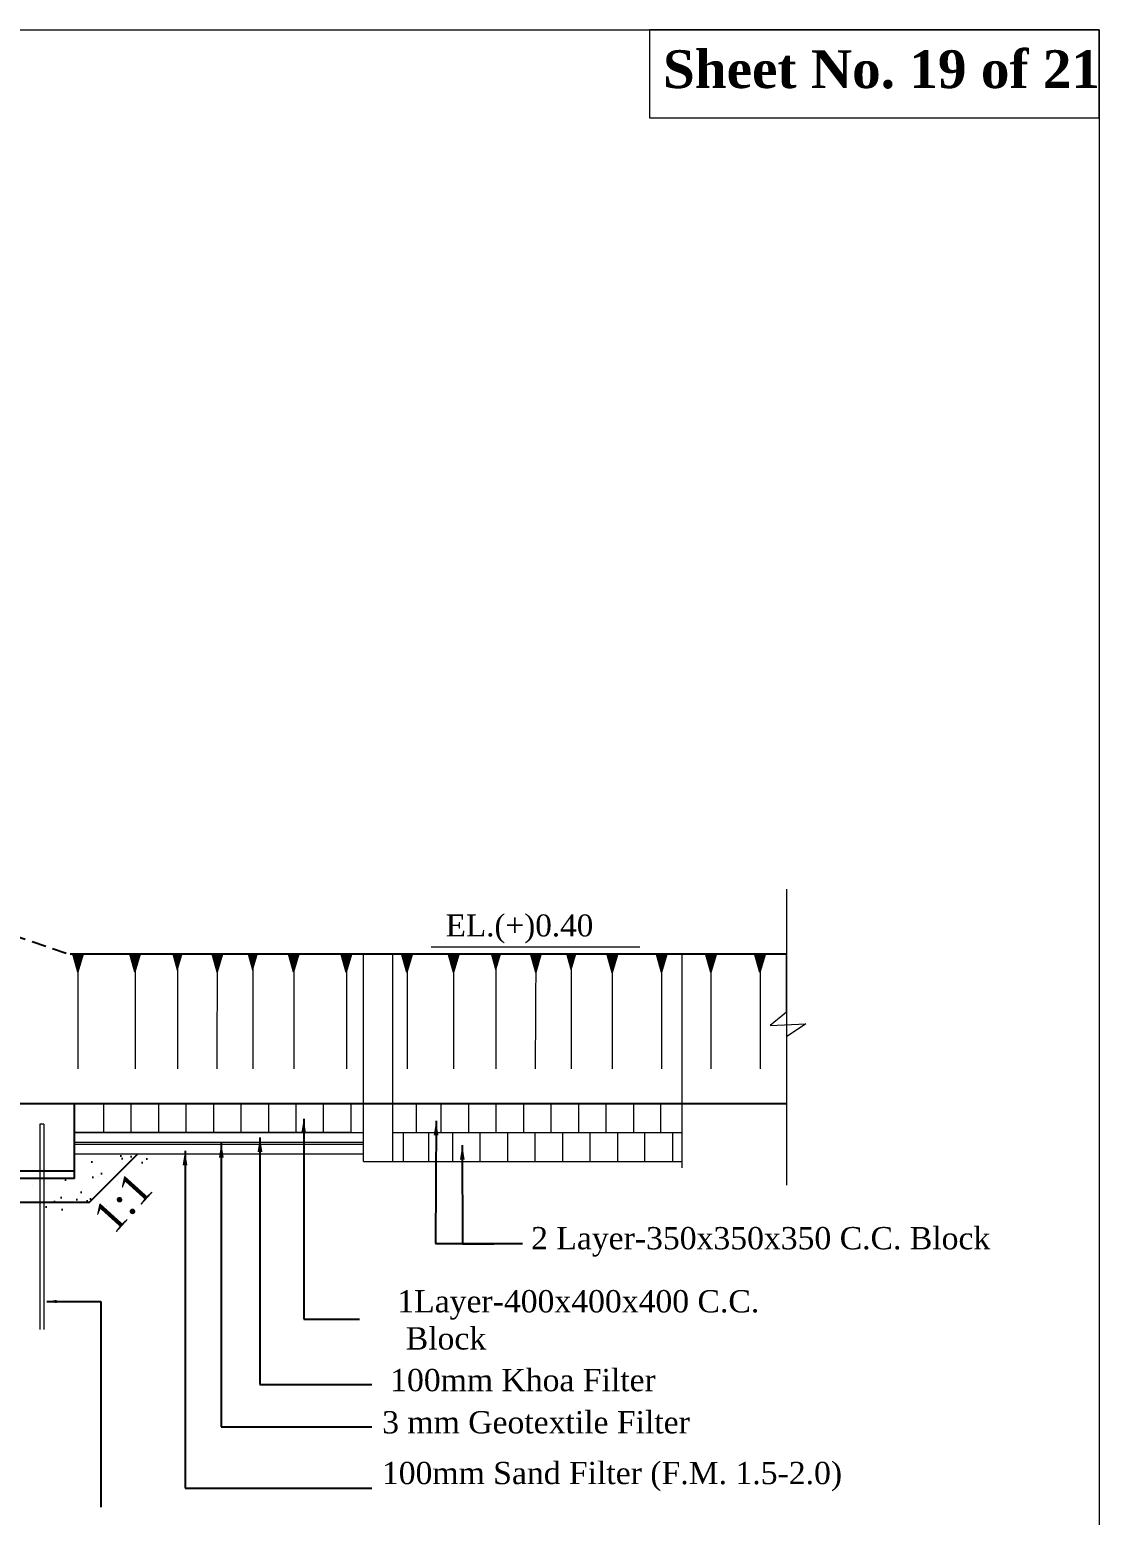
# Model space of a CAD drawing. Header units: inches. Extents: x -1277702 to 350617, y -622745 to 1282697.
# Drawn here: x -955107 to -932943, y 926100 to 956899 of the extents above; entities that cross this region are included whole.
import ezdxf

# ---------------------------------------------------------------- set-up
doc = ezdxf.new("R2010")
doc.units = ezdxf.units.IN
doc.header["$LTSCALE"] = 600
doc.header["$MEASUREMENT"] = 0
doc.linetypes.add('DASHED', pattern=[0.75, 0.5, -0.25])
for name, color, linetype, lineweight in [('arrow', 6, 'Continuous', 15), ('LIGHT', 7, 'Continuous', 0), ('LINE', 7, 'Continuous', 20)]:
    doc.layers.add(name, color=color, linetype=linetype, lineweight=lineweight)
doc.layers.add('TEXT', color=7, linetype='Continuous')
doc.styles.add('REGULAR', font='times.ttf', dxfattribs={"height": 200})
doc.styles.add('t250', font='times.ttf', dxfattribs={"height": 250})
doc.styles.add('TIMES', font='times.ttf')
doc.dimstyles.new('sec', dxfattribs={"dimtxt": 180, "dimasz": 300, "dimexe": 0.18, "dimexo": 0.0625, "dimgap": 0.09, "dimtad": 0, "dimtih": 1, "dimtoh": 1, "dimdec": 0, "dimzin": 0, "dimdsep": 46, "dimtxsty": 'REGULAR', "dimcen": 0.09, "dimadec": 0, "dimazin": 0, "dimtfac": 1, "dimtdec": 0, "dimtofl": 0, "dimtmove": 0, "dimatfit": 3, "dimfxl": 1, "dimtolj": 1, "dimtzin": 0, "dimarcsym": 0})
doc.dimstyles.get("Standard").update_dxf_attribs({"dimtxt": 100, "dimasz": 0.18, "dimexe": 0.18, "dimexo": 0.0625, "dimgap": 0.09, "dimtad": 0, "dimtih": 1, "dimtoh": 1, "dimdec": 4, "dimzin": 0, "dimdsep": 46, "dimtxsty": 'Standard', "dimcen": 0.09, "dimadec": 0, "dimazin": 0, "dimtfac": 1, "dimtdec": 4, "dimtofl": 0, "dimtmove": 0, "dimatfit": 3, "dimfxl": 1, "dimtolj": 1, "dimtzin": 0, "dimarcsym": 0})

msp = doc.modelspace()

# ---------------------------------------------------------------- hatches: boundary and pattern name
h = msp.add_hatch()
h.set_pattern_fill('AR-SAND', scale=400, style=0)
h.set_pattern_definition([(142.5, (-1337200.96, 744876.7), (25.1973, 770.7295), [0, -608, 0, -680, 0, -650]), (172.5, (-1337201, 744876.7), (-707.9107, 1128.8584), [0, -328, 0, -548, 0, -210]), (212.5, (-1336708.96, 744876.7), (-1245.6567, 2.2636), [0, -200, 0, -720, 0, -940]), (222.5, (-1336709, 744876.7), (-1202.4506, 351.0702), [0, -100, 0, -472, 0, -540])])
h.paths.add_polyline_path([(-954817.96872, 933083.87891), (-954176.31103, 933083.87891), (-954176.31103, 933593.87891), (-952415.0322, 933593.87891), (-953573.18041, 932435.73071), (-954176.29171, 932435.73071), (-954817.96872, 932435.71323)])

# ---------------------------------------------------------------- linework, layer by layer
at = {"color": 7, "linetype": 'DASHED'}
msp.add_line((-962312.75463, 940428.41007), (-954270.1001, 937730.10409), dxfattribs=at)
at = {"color": 0}
for p, q in [((-954044.15975, 937730.10409), (-954270.1001, 937730.10409)), ((-939429.03216, 937730.10409), (-954212.10823, 937730.10409)), ((-954176.31103, 933083.87891), (-954176.31103, 934633.87704)), ((-954176.31103, 933233.87891), (-955461.26417, 933233.87891)), ((-954176.31103, 933083.87891), (-955523.39621, 933083.87891)), ((-953878.36294, 932581.45166), (-991193.30379, 932581.45166))]:
    msp.add_line(p, q, dxfattribs=at)
at = {"color": 7}
for p, q in [((-939426.53462, 934631.45166), (-967521.16927, 934631.45166)), ((-953878.36294, 932581.45166), (-952865.93569, 933593.87891))]:
    msp.add_line(p, q, dxfattribs=at)
at = {"linetype": 'DASHED'}
msp.add_line((-955051.15365, 932927.00443), (-955051.15365, 932927.00443), dxfattribs=at)
at = {"layer": 'LIGHT', "lineweight": 0}
for p, q in [((-954111.34495, 937362.36019), (-954212.94656, 937733.16363)), ((-954001.93171, 937733.16363), (-954111.34495, 937362.36019)), ((-954107.43913, 937730.10409), (-954107.43913, 935353.7333)), ((-952927.84636, 937362.90882), (-953029.44796, 937733.71225)), ((-952818.43312, 937733.71225), (-952927.84636, 937362.90882)), ((-952923.94054, 937730.10409), (-952923.94054, 935353.7333)), ((-952046.0443, 937730.10409), (-952046.0443, 935353.7333)), ((-951223.08818, 937362.02447), (-951324.68978, 937732.8279)), ((-951221.02004, 937730.10409), (-951231.9475, 935353.7333)), ((-951113.67494, 937732.8279), (-951223.08818, 937362.02447)), ((-949640.03466, 937361.81423), (-949741.63626, 937732.61766)), ((-949530.62142, 937732.61766), (-949640.03466, 937361.81423)), ((-949636.12884, 937730.10409), (-949636.12884, 935353.7333)), ((-948549.76126, 937352.24296), (-948651.36287, 937723.04639)), ((-948440.34802, 937723.04639), (-948549.76126, 937352.24296)), ((-947291.49, 937351.53236), (-947393.0916, 937722.33579)), ((-947182.07676, 937722.33579), (-947291.49, 937351.53236)), ((-946327.09185, 937350.41038), (-946428.69346, 937721.21381)), ((-946217.67861, 937721.21381), (-946327.09185, 937350.41038)), ((-946323.18603, 937730.10409), (-946323.18603, 935353.7333)), ((-945445.28979, 937730.10409), (-945445.28979, 935353.7333)), ((-944622.33367, 937349.52603), (-944723.93528, 937720.32946)), ((-944620.26613, 937730.10409), (-944631.1936, 935353.7333)), ((-944512.92043, 937720.32946), (-944622.33367, 937349.52603)), ((-943039.28015, 937349.31579), (-943140.88175, 937720.11922)), ((-942929.86691, 937720.11922), (-943039.28015, 937349.31579)), ((-943035.37433, 937730.10409), (-943035.37433, 935353.7333)), ((-942015.39095, 937352.37464), (-942116.99255, 937723.17807)), ((-941905.97771, 937723.17807), (-942015.39095, 937352.37464)), ((-942011.48513, 937730.10409), (-942011.48513, 935353.7333)), ((-941584.30952, 933306.61248), (-941584.30952, 937730.10409)), ((-940993.28345, 937351.66404), (-941094.88506, 937722.46747)), ((-940883.87021, 937722.46747), (-940993.28345, 937351.66404)), ((-940989.37763, 937730.10409), (-940989.37763, 935353.7333)), ((-939976.22013, 937349.86175), (-940077.82174, 937720.66519)), ((-939866.80689, 937720.66519), (-939976.22013, 937349.86175)), ((-939972.31431, 937730.10409), (-939972.31431, 935353.7333))]:
    msp.add_line(p, q, dxfattribs=at)
at = {"layer": 'LIGHT', "lineweight": 0, "ltscale": 2}
for points in [[(-954001.93171, 937733.16363), (-954111.34495, 937362.36019), (-954212.94656, 937733.16363)], [(-952818.43312, 937733.71225), (-952927.84636, 937362.90882), (-953029.44796, 937733.71225)], [(-951941.53765, 937733.53304), (-952050.95089, 937362.72961), (-952152.5525, 937733.53304)], [(-951113.67494, 937732.8279), (-951223.08818, 937362.02447), (-951324.68978, 937732.8279)], [(-950380.78428, 937734.3274), (-950490.19751, 937363.52397), (-950591.79912, 937734.3274)], [(-949530.62142, 937732.61766), (-949640.03466, 937361.81423), (-949741.63626, 937732.61766)], [(-948440.34802, 937735.67651), (-948549.76126, 937364.87308), (-948651.36287, 937735.67651)], [(-947182.07676, 937734.96591), (-947291.49, 937364.16248), (-947393.0916, 937734.96591)], [(-946217.67861, 937733.84393), (-946327.09185, 937363.0405), (-946428.69346, 937733.84393)], [(-945340.78314, 937733.66472), (-945450.19638, 937362.86128), (-945551.79799, 937733.66472)], [(-944512.92043, 937732.95958), (-944622.33367, 937362.15615), (-944723.93528, 937732.95958)], [(-943780.02977, 937734.45908), (-943889.44301, 937363.65565), (-943991.04461, 937734.45908)], [(-942929.86691, 937732.74934), (-943039.28015, 937361.94591), (-943140.88175, 937732.74934)], [(-941905.97771, 937735.80819), (-942015.39095, 937365.00476), (-942116.99255, 937735.80819)], [(-940883.87021, 937735.09759), (-940993.28345, 937364.29416), (-941094.88506, 937735.09759)], [(-939866.80689, 937733.29531), (-939976.22013, 937362.49187), (-940077.82174, 937733.29531)]]:
    msp.add_solid(points, dxfattribs=at)
at = {"layer": 'LINE', "ltscale": 2}
for p, q in [((-939426.53462, 939077.73301), (-939426.53462, 932945.07852)), ((-950486.25831, 937730.10409), (-950486.25831, 935353.7333)), ((-948545.85544, 937730.10409), (-948545.85544, 935353.7333)), ((-948190.22851, 933434.01059), (-948190.22851, 937730.10409)), ((-947590.22851, 937730.10409), (-947590.22851, 934339.75519)), ((-947590.22851, 937730.10409), (-947590.22851, 933434.00331)), ((-947287.58418, 937730.10409), (-947287.58418, 935353.7333)), ((-943885.5038, 937730.10409), (-943885.5038, 935353.7333)), ((-939429.03216, 937730.10409), (-939429.03216, 936527.27449)), ((-939426.53462, 936529.32434), (-939763.14479, 936253.05359)), ((-939763.14479, 936253.05359), (-939020.59662, 936286.77688)), ((-939020.59662, 936286.77688), (-939426.53462, 936020.24282)), ((-956173.11927, 934633.87891), (-954313.96927, 934633.87891)), ((-954176.31103, 934633.87704), (-954313.96927, 934633.87891)), ((-939426.53462, 934633.66798), (-954187.43913, 934633.86395)), ((-953580.23913, 934633.87891), (-953580.23913, 934033.87891)), ((-953010.23913, 934633.87891), (-953010.23913, 934033.87891)), ((-952440.23913, 934633.87891), (-952440.23913, 934033.87891)), ((-951870.23913, 934633.87891), (-951870.23913, 934033.87891)), ((-951300.23913, 934633.87891), (-951300.23913, 934033.87891)), ((-950730.23913, 934633.87891), (-950730.23913, 934033.87891)), ((-950160.23913, 934633.87891), (-950160.23913, 934033.87891)), ((-949590.23913, 934633.87891), (-949590.23913, 934033.87891)), ((-949020.23913, 934033.87891), (-949020.23913, 934633.87891)), ((-948450.23913, 934633.87891), (-948450.23913, 934033.87891)), ((-948450.23913, 934633.87891), (-948450.23913, 934033.87891)), ((-947880.23913, 934633.87891), (-947880.23913, 934633.77835)), ((-947310.23913, 934633.87891), (-947310.23913, 934633.77061)), ((-947100.42205, 934634.00944), (-947100.42205, 934034.00944)), ((-946587.43913, 934634.01059), (-946587.43913, 934034.01059)), ((-946017.43913, 934634.01059), (-946017.43913, 934034.01059)), ((-945447.43913, 934634.01059), (-945447.43913, 934034.01059)), ((-944877.43913, 934634.01059), (-944877.43913, 934034.01059)), ((-944307.43913, 934634.01059), (-944307.43913, 934034.01059)), ((-943737.43913, 934634.01059), (-943737.43913, 934034.01059)), ((-943167.43913, 934634.01059), (-943167.43913, 934034.01059)), ((-942597.43913, 934634.01059), (-942597.43913, 934034.01059)), ((-942027.43913, 934034.01059), (-942027.43913, 934634.01059)), ((-941457.43913, 934634.01059), (-941457.43913, 934633.69494)), ((-940887.43913, 934634.01059), (-940887.43913, 934633.68737)), ((-940317.43913, 934634.01059), (-940317.43913, 934633.67981)), ((-939747.43913, 934633.67224), (-939747.43913, 934634.01059)), ((-939747.43913, 934634.01059), (-939747.43913, 934633.67224)), ((-954897.96872, 934209.44714), (-954897.96872, 929950.23118)), ((-954817.96872, 934209.44714), (-954897.96872, 934209.44714)), ((-954817.96872, 934209.44714), (-954817.96872, 929950.23118)), ((-948450.23913, 934033.87891), (-954176.31103, 934033.87891)), ((-954176.31103, 934033.87891), (-948190.22851, 934033.87891)), ((-947590.22851, 934034.01059), (-941584.30952, 934034.01059)), ((-947366.91057, 934033.08993), (-947366.91057, 933434.00099)), ((-946846.34981, 934033.08361), (-946846.34981, 933433.99467)), ((-946347.35712, 934034.01059), (-946347.35712, 933434.92165)), ((-945777.35712, 934034.01059), (-945777.35712, 933434.92165)), ((-945207.35712, 934034.01059), (-945207.35712, 933434.92165)), ((-944637.35712, 934034.01059), (-944637.35712, 933434.92165)), ((-944067.35712, 934034.01059), (-944067.35712, 933434.92165)), ((-943497.35712, 934034.01059), (-943497.35712, 933434.92165)), ((-942927.35712, 934034.01059), (-942927.35712, 933434.92165)), ((-942357.35712, 933434.92165), (-942357.35712, 934034.01059)), ((-941787.35712, 934034.01059), (-941787.35712, 933434.92165)), ((-941787.35712, 934034.01059), (-941787.35712, 933434.92165)), ((-954176.31103, 933833.87891), (-948190.22851, 933833.87891)), ((-954176.31103, 933793.87891), (-948190.22851, 933793.87891)), ((-954176.31103, 933593.87891), (-948190.22851, 933593.87891)), ((-948190.22851, 933434.01059), (-941587.43913, 933433.93041))]:
    msp.add_line(p, q, dxfattribs=at)
at = {"layer": 'LINE', "ltscale": 0.13}
msp.add_line((-942462.8972, 937876.6958), (-946786.93651, 937876.6958), dxfattribs=at)
at = {"layer": 'LINE'}
msp.add_lwpolyline([(-932942.50756, 900518.43858), (-1012672.96903, 900518.43858), (-1012672.96903, 956899.26491), (-932942.50756, 956899.26491)], close=True, dxfattribs=at)
at = {"layer": 'LINE', "lineweight": 9}
msp.add_lwpolyline([(-932942.50756, 956899.26491), (-942265.29464, 956899.26491), (-942265.29464, 955070.50746), (-932942.50756, 955070.50746)], close=True, dxfattribs=at)

# ---------------------------------------------------------------- texts
at = {"layer": 'LINE', "color": 7, "lineweight": 9, "insert": (-941984.27977, 956474.18936), "char_height": 785.1303685, "width": 28201.6276882, "attachment_point": 1}
msp.add_mtext('{\\fTimes New Roman|b1|i0|c0|p18;Sheet No. 19 of 21}', dxfattribs=at)
at = {"layer": 'TEXT', "color": 7, "lineweight": 20, "insert": (-946487.68724, 938555.84419), "char_height": 455, "width": 6328.2034934, "attachment_point": 1, "style": 't250'}
msp.add_mtext('{\\fTimes New Roman|b0|i0|c238|p18;EL.(+)\\fTimes New Roman|b0|i0|c0|p18;0\\fTimes New Roman|b0|i0|c238|p18;.\\fTimes New Roman|b0|i0|c0|p18;4\\fTimes New Roman|b0|i0|c238|p18;0}', dxfattribs=at)
at = {"layer": 'TEXT', "color": 1, "lineweight": 20, "insert": (-953005.07301, 933271.59562), "char_height": 650, "width": 1449.650085, "attachment_point": 3, "rotation": 47.848984006, "style": 't250'}
msp.add_mtext('{\\fTimes New Roman|b0|i0|c0|p18;1:1}', dxfattribs=at)
at = {"layer": 'TEXT', "lineweight": 20, "char_height": 462, "width": 12021.428645, "attachment_point": 1, "style": 'TIMES'}
for s, insert in [('2{\\fTimes New Roman|b0|i0|c238|p18; Layer-}35{\\fTimes New Roman|b0|i0|c238|p18;0x}35{\\fTimes New Roman|b0|i0|c238|p18;0x}35{\\fTimes New Roman|b0|i0|c238|p18;0 C.C. Block}', (-944717.51963, 932076.0474)), ('{\\fTimes New Roman|b0|i0|c238|p18;1Layer-400x400x}4{\\fTimes New Roman|b0|i0|c238|p18;00 C.C.}\\P{\\fTimes New Roman|b0|i0|c238|p18; Block}', (-947489.28869, 930768.26615)), ('{\\fTimes New Roman CE|b0|i0|c238|p18;100mm Khoa Filter }', (-947637.776, 929133.81371)), ('3 mm Geotextile Filter ', (-947803.11002, 928259.59552)), ('{\\fTimes New Roman CE|b0|i0|c238|p18;100mm Sand Filter (F.M. 1.5-2.0)}', (-947808.99332, 927207.40225))]:
    msp.add_mtext(s, dxfattribs=dict(at, insert=insert))

# ---------------------------------------------------------------- leaders
at = {"layer": 'arrow', "ltscale": 2}
for points in [[(-949430.08492, 934319.61524), (-949424.87051, 930167.54177), (-948269.85151, 930167.54177)], [(-946685.43938, 934274.81346), (-946696.70037, 931735.3238), (-944895.0348, 931735.3238)], [(-950335.57888, 933933.64581), (-950335.57888, 928811.28863), (-948017.97475, 928811.28863)], [(-951889.50843, 933652.44442), (-951889.50843, 926662.52612), (-948017.97475, 926662.52612)], [(-951136.97928, 933814.23914), (-951136.97928, 927934.65195), (-948017.97475, 927934.65195)], [(-946142.87754, 933770.36774), (-946138.93897, 931729.97809), (-945481.37167, 931729.97809)]]:
    msp.add_leader(points, dimstyle='sec', override={"dimgap": 0.09, "dimtad": 0, "dimtxsty": 't250'}, dxfattribs=at)
at = {"layer": 'LIGHT'}
msp.add_leader([(-954751.06169, 930532.604), (-953635.96708, 930530.92285), (-953635.96708, 926265.24793)], dimstyle='Standard', override={"dimasz": 200, "dimgap": 0.09, "dimtad": 0}, dxfattribs=at)

doc.saveas('drawing.dxf')
